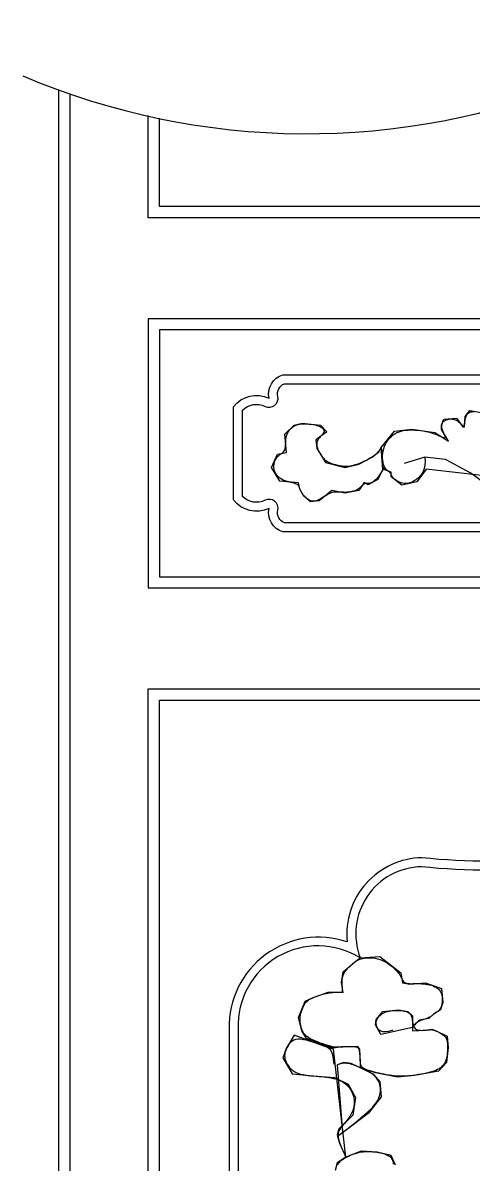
# Model space of a CAD drawing. Header units: metres. Extents: x -1226 to -815, y -1 to 952.
# Drawn here: x -1225.8 to -1071.2, y 559.9 to 951.5 of the extents above; entities that cross this region are included whole.
import ezdxf

# ---------------------------------------------------------------- set-up
doc = ezdxf.new("R2010")
doc.units = ezdxf.units.M
for name, color, linetype in [('3', 3, 'Continuous'), ('4', 4, 'Continuous'), ('7', 7, 'Continuous')]:
    doc.layers.add(name, color=color, linetype=linetype)

msp = doc.modelspace()

# ---------------------------------------------------------------- linework, layer by layer
at = {"layer": '3'}
msp.add_lwpolyline([(-1225.82, 933.32, 0.2), (-1034.09, 931.99, -0.17), (-815.07, 933.82)], format="xyb", dxfattribs=at)
for points in [[(-859.38, 945.93), (-859.38, 884.66), (-1182.78, 884.66), (-1182.78, 919.68)], [(-1209.73, 927.22), (-1209.73, 3.01), (-832.43, 3.01), (-832.43, 939.37)]]:
    msp.add_lwpolyline(points, dxfattribs=at)
for points in [[(-1178.93, 846.16), (-1178.93, 761.46), (-863.23, 761.46), (-863.23, 846.16)], [(-1178.93, 164.71), (-1178.93, 719.11), (-863.23, 719.11), (-863.23, 164.71)]]:
    msp.add_lwpolyline(points, close=True, dxfattribs=at)
for points in [[(-1136, 779.94, -0.37), (-1138.26, 784.27, 0.63), (-1142.61, 787.71, -0.32), (-1150.44, 789), (-1150.44, 818.62, -0.32), (-1142.61, 819.92, 0.63), (-1138.26, 823.36, -0.37), (-1136, 827.68), (-906.16, 827.68, -0.37), (-903.9, 823.36, 0.63), (-899.55, 819.92, -0.32), (-891.72, 818.62), (-891.72, 789, -0.32), (-899.55, 787.71, 0.63), (-903.9, 784.27, -0.37), (-906.16, 779.94)], [(-1021.08, 677.08, -0.25), (-1041.73, 662.44, -0.06), (-1088.92, 661.95, 0.52), (-1109.94, 630.66, 0.6), (-1151.91, 606.37), (-1152.03, 280.53, 0.42), (-1135.07, 244.88, 0.48), (-1107.2, 202.03), (-934.96, 202.03, 0.48), (-907.09, 244.88, 0.42), (-890.13, 280.53), (-890.25, 606.37, 0.6), (-932.22, 630.66, 0.52), (-953.24, 661.95, -0.06), (-1000.42, 662.44, -0.25)]]:
    msp.add_lwpolyline(points, format="xyb", close=True, dxfattribs=at)
at = {"layer": '4'}
for points in [[(-863.23, 946.67), (-863.23, 888.51), (-1178.93, 888.51), (-1178.93, 918.86)], [(-1213.58, 928.57), (-1213.58, -0.84), (-828.58, -0.84), (-828.58, 938.23)]]:
    msp.add_lwpolyline(points, dxfattribs=at)
for points in [[(-1182.78, 850.01), (-1182.78, 757.61), (-859.38, 757.61), (-859.38, 850.01)], [(-1182.78, 160.86), (-1182.78, 722.96), (-859.38, 722.96), (-859.38, 160.86)]]:
    msp.add_lwpolyline(points, close=True, dxfattribs=at)
msp.add_lwpolyline([(-1136.51, 776.86, -0.39), (-1141.27, 784.93, -0.36), (-1153.52, 787.85), (-1153.52, 819.77, -0.36), (-1141.27, 822.69, -0.39), (-1136.51, 830.76), (-905.65, 830.76, -0.39), (-900.89, 822.69, -0.36), (-888.64, 819.77), (-888.64, 787.85, -0.36), (-900.89, 784.93, -0.39), (-905.65, 776.86)], format="xyb", close=True, dxfattribs=at)
msp.add_lwpolyline([(-1021.61, 685.53, -0.34), (-1042.13, 665.5, -0.06), (-1088.77, 665.03, 0.44), (-1114.41, 636.15, 0.52), (-1154.99, 606.33), (-1155.11, 281.07, 0.39), (-1138.79, 243.03, 0.45), (-1107.35, 198.95), (-1021.08, 198.95), (-934.8, 198.95, 0.45), (-903.37, 243.03, 0.39), (-887.05, 281.07), (-887.17, 606.33, 0.52), (-927.74, 636.15, 0.44), (-953.39, 665.03, -0.06), (-1000.03, 665.5, -0.34), (-1020.55, 685.53)], format="xyb", dxfattribs=at)
at = {"layer": '7'}
for points in [[(-1031.18, 792), (-1087.35, 798.36), (-1090.5, 794.03), (-1095.63, 792.85), (-1099.38, 795.8), (-1099.38, 797.38), (-1102.14, 798.36), (-1102.73, 805.85), (-1098.19, 811.36), (-1092.28, 812.15), (-1084.39, 810.97), (-1079.66, 808.01), (-1082.03, 811.95), (-1082.03, 813.53), (-1081.24, 815.5), (-1076.9, 815.89), (-1074.73, 812.94), (-1074.14, 812.94), (-1073.94, 816.48), (-1072.37, 818.45), (-1068.42, 817.86)], [(-1087.74, 802.5), (-1087.74, 802.5), (-1087.68, 801.04), (-1087.79, 799.75), (-1088.03, 798.62), (-1088.39, 797.63), (-1088.85, 796.79), (-1089.38, 796.06), (-1089.96, 795.44), (-1090.57, 794.91), (-1091.19, 794.48), (-1091.81, 794.12), (-1092.43, 793.84), (-1093.05, 793.63), (-1093.65, 793.5), (-1094.25, 793.45), (-1094.83, 793.46), (-1095.4, 793.54), (-1095.94, 793.68), (-1096.46, 793.87), (-1096.95, 794.11), (-1097.4, 794.38), (-1097.81, 794.67), (-1098.17, 794.98), (-1098.49, 795.28), (-1098.75, 795.57), (-1098.96, 795.84), (-1099.12, 796.1), (-1099.25, 796.33), (-1099.36, 796.55), (-1099.45, 796.75), (-1099.56, 796.94), (-1099.68, 797.11), (-1099.84, 797.28), (-1100.03, 797.44), (-1100.25, 797.6), (-1100.5, 797.78), (-1100.77, 797.99), (-1101.04, 798.25), (-1101.3, 798.57), (-1101.55, 798.96), (-1101.77, 799.44), (-1101.97, 800.02), (-1102.12, 800.68), (-1102.22, 801.41), (-1102.28, 802.2), (-1102.28, 803.02), (-1102.21, 803.85), (-1102.08, 804.69), (-1101.87, 805.52), (-1101.59, 806.31), (-1101.23, 807.07), (-1100.81, 807.79), (-1100.32, 808.46), (-1099.79, 809.08), (-1099.22, 809.64), (-1098.6, 810.14), (-1097.96, 810.57), (-1097.3, 810.93), (-1096.61, 811.22), (-1095.9, 811.45), (-1095.17, 811.61), (-1094.4, 811.73), (-1093.61, 811.8), (-1092.8, 811.83), (-1091.95, 811.82), (-1091.07, 811.78), (-1090.18, 811.71), (-1089.27, 811.61), (-1088.36, 811.48), (-1087.46, 811.32), (-1086.58, 811.13), (-1085.73, 810.91), (-1084.92, 810.67), (-1084.16, 810.4), (-1083.45, 810.12), (-1082.81, 809.85), (-1082.24, 809.6), (-1081.75, 809.38), (-1081.35, 809.23), (-1081.05, 809.15), (-1080.84, 809.16), (-1080.75, 809.27), (-1080.74, 809.47), (-1080.82, 809.75), (-1080.94, 810.08), (-1081.11, 810.44), (-1081.29, 810.82), (-1081.47, 811.2), (-1081.63, 811.56), (-1081.76, 811.88), (-1081.86, 812.18), (-1081.92, 812.45), (-1081.96, 812.7), (-1081.97, 812.93), (-1081.96, 813.15), (-1081.94, 813.37), (-1081.89, 813.59), (-1081.84, 813.82), (-1081.76, 814.04), (-1081.67, 814.27), (-1081.54, 814.49), (-1081.38, 814.7), (-1081.18, 814.89), (-1080.94, 815.07), (-1080.65, 815.23), (-1080.3, 815.37), (-1079.91, 815.47), (-1079.49, 815.55), (-1079.04, 815.59), (-1078.58, 815.59), (-1078.13, 815.55), (-1077.68, 815.47), (-1077.26, 815.33), (-1076.87, 815.15), (-1076.51, 814.92), (-1076.19, 814.67), (-1075.89, 814.4), (-1075.63, 814.13), (-1075.39, 813.87), (-1075.18, 813.63), (-1074.99, 813.43), (-1074.83, 813.27), (-1074.7, 813.15), (-1074.58, 813.09), (-1074.48, 813.07), (-1074.39, 813.11), (-1074.32, 813.19), (-1074.26, 813.33), (-1074.21, 813.53), (-1074.16, 813.77), (-1074.11, 814.07), (-1074.07, 814.4), (-1074.02, 814.75), (-1073.96, 815.12), (-1073.9, 815.49), (-1073.81, 815.86), (-1073.71, 816.22), (-1073.59, 816.55), (-1073.45, 816.86), (-1073.27, 817.13), (-1073.08, 817.38), (-1072.85, 817.59), (-1072.59, 817.77), (-1072.3, 817.92), (-1071.97, 818.02), (-1071.61, 818.09), (-1071.22, 818.12), (-1070.81, 818.11)], [(-1101.69, 799.26), (-1101.69, 799.26), (-1101.88, 798.88), (-1102.1, 798.44), (-1102.36, 797.96), (-1102.65, 797.44), (-1102.96, 796.91), (-1103.3, 796.38), (-1103.66, 795.87), (-1104.03, 795.41), (-1104.41, 794.99), (-1104.79, 794.63), (-1105.18, 794.32), (-1105.56, 794.06), (-1105.93, 793.84), (-1106.29, 793.68), (-1106.62, 793.55), (-1106.93, 793.47), (-1107.21, 793.43), (-1107.47, 793.41), (-1107.7, 793.41), (-1107.92, 793.42), (-1108.12, 793.41), (-1108.32, 793.39), (-1108.51, 793.34), (-1108.71, 793.24), (-1108.91, 793.09), (-1109.12, 792.9), (-1109.35, 792.67), (-1109.6, 792.42), (-1109.87, 792.15), (-1110.18, 791.88), (-1110.52, 791.62), (-1110.91, 791.37), (-1111.34, 791.15), (-1111.81, 790.96), (-1112.31, 790.79), (-1112.84, 790.66), (-1113.39, 790.55), (-1113.96, 790.48), (-1114.54, 790.43), (-1115.11, 790.42), (-1115.69, 790.43), (-1116.27, 790.46), (-1116.84, 790.5), (-1117.41, 790.53), (-1117.97, 790.54), (-1118.53, 790.51), (-1119.09, 790.45), (-1119.65, 790.32), (-1120.2, 790.13), (-1120.75, 789.88), (-1121.29, 789.59), (-1121.82, 789.27), (-1122.34, 788.95), (-1122.84, 788.62), (-1123.32, 788.32), (-1123.79, 788.05), (-1124.23, 787.83), (-1124.66, 787.66), (-1125.07, 787.53), (-1125.46, 787.45), (-1125.83, 787.41), (-1126.19, 787.41), (-1126.54, 787.45), (-1126.88, 787.53), (-1127.21, 787.64), (-1127.52, 787.79), (-1127.83, 787.97), (-1128.13, 788.18), (-1128.41, 788.4), (-1128.68, 788.65), (-1128.94, 788.9), (-1129.18, 789.17), (-1129.4, 789.44), (-1129.62, 789.72), (-1129.81, 790), (-1129.99, 790.29), (-1130.16, 790.58), (-1130.31, 790.86), (-1130.44, 791.15), (-1130.56, 791.43), (-1130.66, 791.72), (-1130.77, 791.99), (-1130.88, 792.26), (-1131.03, 792.51), (-1131.21, 792.76), (-1131.45, 792.98), (-1131.75, 793.19), (-1132.14, 793.37), (-1132.61, 793.53), (-1133.16, 793.68), (-1133.77, 793.83), (-1134.42, 793.98), (-1135.08, 794.16), (-1135.75, 794.36), (-1136.39, 794.61), (-1137, 794.91), (-1137.55, 795.28), (-1138.04, 795.7), (-1138.46, 796.16), (-1138.83, 796.67), (-1139.12, 797.21), (-1139.35, 797.77), (-1139.51, 798.34), (-1139.59, 798.92), (-1139.61, 799.49), (-1139.55, 800.06), (-1139.44, 800.61), (-1139.27, 801.13), (-1139.06, 801.62), (-1138.81, 802.07), (-1138.52, 802.48), (-1138.21, 802.83), (-1137.89, 803.12), (-1137.55, 803.37), (-1137.21, 803.59), (-1136.89, 803.81), (-1136.58, 804.05), (-1136.31, 804.32), (-1136.07, 804.64), (-1135.88, 805.02), (-1135.75, 805.5), (-1135.66, 806.04), (-1135.6, 806.64), (-1135.55, 807.28), (-1135.51, 807.93), (-1135.45, 808.59), (-1135.36, 809.24), (-1135.22, 809.85), (-1135.04, 810.42), (-1134.8, 810.93), (-1134.52, 811.41), (-1134.2, 811.83), (-1133.86, 812.21), (-1133.5, 812.55), (-1133.13, 812.85), (-1132.76, 813.1), (-1132.39, 813.31), (-1132.02, 813.49), (-1131.64, 813.63), (-1131.25, 813.74), (-1130.83, 813.82), (-1130.38, 813.88), (-1129.88, 813.91), (-1129.34, 813.92), (-1128.75, 813.91), (-1128.12, 813.88), (-1127.46, 813.83), (-1126.79, 813.76), (-1126.13, 813.67), (-1125.48, 813.55), (-1124.87, 813.4), (-1124.32, 813.23), (-1123.82, 813.03), (-1123.39, 812.81), (-1123.03, 812.56), (-1122.75, 812.3), (-1122.55, 812.02), (-1122.43, 811.72), (-1122.39, 811.41), (-1122.44, 811.1), (-1122.58, 810.77), (-1122.8, 810.45), (-1123.07, 810.11), (-1123.37, 809.77), (-1123.68, 809.43), (-1123.99, 809.08), (-1124.27, 808.73), (-1124.51, 808.37), (-1124.69, 808.01), (-1124.81, 807.66), (-1124.88, 807.3), (-1124.9, 806.94), (-1124.89, 806.6), (-1124.84, 806.26), (-1124.77, 805.93), (-1124.68, 805.62), (-1124.57, 805.31), (-1124.46, 805.03), (-1124.33, 804.75), (-1124.19, 804.47), (-1124.04, 804.2), (-1123.88, 803.92), (-1123.71, 803.64), (-1123.53, 803.35), (-1123.34, 803.05), (-1123.13, 802.74), (-1122.89, 802.42), (-1122.62, 802.11), (-1122.31, 801.79), (-1121.95, 801.48), (-1121.52, 801.18), (-1121.03, 800.89), (-1120.46, 800.61), (-1119.83, 800.36), (-1119.15, 800.13), (-1118.44, 799.92), (-1117.7, 799.75), (-1116.95, 799.61), (-1116.2, 799.5), (-1115.48, 799.44), (-1114.78, 799.43), (-1114.1, 799.46), (-1113.46, 799.53), (-1112.83, 799.63), (-1112.22, 799.76), (-1111.62, 799.93), (-1111.03, 800.12), (-1110.45, 800.33), (-1109.87, 800.56), (-1109.3, 800.81), (-1108.73, 801.07), (-1108.17, 801.35), (-1107.62, 801.63), (-1107.08, 801.93), (-1106.56, 802.23), (-1106.05, 802.55), (-1105.55, 802.86), (-1105.07, 803.19), (-1104.61, 803.54), (-1104.18, 803.92), (-1103.77, 804.33), (-1103.39, 804.78), (-1103.04, 805.29), (-1102.73, 805.85), (-1102.14, 798.36), (-1103.91, 794.82), (-1107.26, 793.04), (-1108.64, 793.83), (-1110.42, 791.07), (-1115.15, 790.09), (-1119.68, 791.07), (-1124.02, 787.53), (-1126.98, 787.13), (-1129.34, 789.1), (-1130.72, 791.47), (-1131.12, 793.63), (-1137.62, 794.22), (-1140.38, 798.95), (-1138.41, 803.48), (-1135.26, 804.07), (-1135.85, 810.37), (-1132.69, 813.53), (-1129.93, 814.12), (-1123.63, 813.53), (-1121.46, 811.16), (-1125.2, 808.41), (-1124.81, 805.45), (-1123.63, 803.48), (-1121.85, 800.72), (-1115.15, 798.95), (-1110.42, 800.13), (-1105.88, 802.5), (-1103.52, 804.27), (-1102.73, 805.85)], [(-1031.18, 792), (-1039.05, 786.74), (-1049.69, 785.56), (-1058.37, 786.94), (-1071.97, 796.98), (-1080.65, 801.71), (-1087.74, 802.5), (-1094.84, 800.33)], [(-1098.81, 605.83), (-1098.81, 605.83), (-1100.2, 605.42), (-1101.31, 605.25), (-1102.2, 605.3), (-1102.89, 605.51), (-1103.4, 605.84), (-1103.78, 606.26), (-1104.04, 606.71), (-1104.23, 607.15), (-1104.37, 607.56), (-1104.47, 607.92), (-1104.52, 608.25), (-1104.52, 608.55), (-1104.49, 608.84), (-1104.42, 609.12), (-1104.31, 609.39), (-1104.17, 609.67), (-1103.99, 609.97), (-1103.78, 610.27), (-1103.52, 610.58), (-1103.23, 610.88), (-1102.9, 611.17), (-1102.53, 611.44), (-1102.11, 611.7), (-1101.65, 611.92), (-1101.14, 612.11), (-1100.6, 612.27), (-1100.03, 612.4), (-1099.45, 612.5), (-1098.86, 612.57), (-1098.27, 612.62), (-1097.7, 612.65), (-1097.15, 612.66), (-1096.64, 612.65), (-1096.16, 612.62), (-1095.71, 612.58), (-1095.29, 612.52), (-1094.9, 612.45), (-1094.54, 612.36), (-1094.2, 612.25), (-1093.89, 612.13), (-1093.6, 612), (-1093.34, 611.84), (-1093.09, 611.66), (-1092.88, 611.45), (-1092.68, 611.21), (-1092.52, 610.92), (-1092.37, 610.58), (-1092.26, 610.2), (-1092.16, 609.76), (-1092.09, 609.27), (-1092.01, 608.77), (-1091.92, 608.26), (-1091.81, 607.77), (-1091.67, 607.3), (-1091.49, 606.89), (-1091.24, 606.54), (-1090.93, 606.27), (-1090.57, 606.07), (-1090.16, 605.93), (-1089.72, 605.85), (-1089.26, 605.82), (-1088.8, 605.81), (-1088.35, 605.83), (-1087.92, 605.86), (-1087.52, 605.9), (-1087.15, 605.93), (-1086.81, 605.97), (-1086.5, 606), (-1086.21, 606.02), (-1085.94, 606.04), (-1085.69, 606.05), (-1085.45, 606.05), (-1085.23, 606.03), (-1085.01, 605.99), (-1084.79, 605.94), (-1084.56, 605.88), (-1084.32, 605.79), (-1084.07, 605.69), (-1083.79, 605.57), (-1083.48, 605.43), (-1083.14, 605.27), (-1082.78, 605.09), (-1082.41, 604.88), (-1082.03, 604.65), (-1081.66, 604.4), (-1081.31, 604.12), (-1080.99, 603.8), (-1080.71, 603.46), (-1080.48, 603.09), (-1080.3, 602.69), (-1080.16, 602.25), (-1080.06, 601.79), (-1079.99, 601.31), (-1079.96, 600.8), (-1079.94, 600.26), (-1079.94, 599.71), (-1079.96, 599.14), (-1080, 598.55), (-1080.05, 597.95), (-1080.13, 597.36), (-1080.23, 596.77), (-1080.36, 596.2), (-1080.52, 595.65), (-1080.71, 595.13), (-1080.94, 594.64), (-1081.21, 594.18), (-1081.52, 593.75), (-1081.89, 593.36), (-1082.31, 592.99), (-1082.8, 592.65), (-1083.37, 592.34), (-1084.01, 592.05), (-1084.73, 591.79), (-1085.52, 591.54), (-1086.36, 591.32), (-1087.24, 591.12), (-1088.15, 590.93), (-1089.07, 590.77), (-1089.98, 590.62), (-1090.87, 590.48), (-1091.73, 590.36), (-1092.57, 590.26), (-1093.38, 590.18), (-1094.18, 590.11), (-1094.98, 590.07), (-1095.79, 590.06), (-1096.6, 590.07), (-1097.43, 590.11), (-1098.28, 590.19), (-1099.16, 590.29), (-1100.04, 590.41), (-1100.92, 590.56), (-1101.8, 590.72), (-1102.67, 590.9), (-1103.51, 591.09), (-1104.32, 591.28), (-1105.1, 591.48), (-1105.84, 591.68), (-1106.52, 591.89), (-1107.15, 592.09), (-1107.73, 592.31), (-1108.23, 592.52), (-1108.67, 592.75), (-1109.03, 592.97), (-1109.32, 593.21), (-1109.53, 593.45), (-1109.69, 593.71), (-1109.79, 593.98), (-1109.86, 594.28), (-1109.9, 594.59), (-1109.92, 594.94), (-1109.93, 595.31), (-1109.94, 595.72), (-1109.96, 596.15), (-1109.98, 596.6), (-1110, 597.05), (-1110.04, 597.49), (-1110.07, 597.91), (-1110.12, 598.31), (-1110.17, 598.66), (-1110.24, 598.97), (-1110.32, 599.24), (-1110.42, 599.46), (-1110.56, 599.65), (-1110.74, 599.8), (-1110.97, 599.92), (-1111.26, 600.01), (-1111.62, 600.08), (-1112.05, 600.13), (-1112.54, 600.16), (-1113.07, 600.17), (-1113.63, 600.17), (-1114.21, 600.16), (-1114.79, 600.14), (-1115.36, 600.11), (-1115.9, 600.08), (-1116.4, 600.04), (-1116.88, 600.01), (-1117.34, 600), (-1117.82, 600), (-1118.33, 600.03), (-1118.89, 600.09), (-1119.51, 600.2), (-1120.21, 600.36), (-1121.01, 600.57), (-1121.88, 600.83), (-1122.79, 601.13), (-1123.73, 601.46), (-1124.65, 601.82), (-1125.54, 602.19), (-1126.37, 602.57), (-1127.11, 602.94), (-1127.73, 603.3), (-1128.25, 603.66), (-1128.68, 604.02), (-1129.03, 604.38), (-1129.32, 604.75), (-1129.56, 605.14), (-1129.76, 605.55), (-1129.94, 605.98), (-1130.11, 606.45), (-1130.26, 606.94), (-1130.39, 607.47), (-1130.5, 608.01), (-1130.58, 608.58), (-1130.63, 609.18), (-1130.63, 609.79), (-1130.58, 610.41), (-1130.49, 611.05), (-1130.35, 611.7), (-1130.17, 612.33), (-1129.95, 612.96), (-1129.7, 613.55), (-1129.43, 614.11), (-1129.14, 614.63), (-1128.83, 615.09), (-1128.51, 615.48), (-1128.18, 615.82), (-1127.84, 616.11), (-1127.47, 616.36), (-1127.09, 616.59), (-1126.67, 616.79), (-1126.23, 616.98), (-1125.75, 617.18), (-1125.24, 617.38), (-1124.69, 617.58), (-1124.12, 617.78), (-1123.53, 617.98), (-1122.94, 618.17), (-1122.33, 618.34), (-1121.73, 618.49), (-1121.13, 618.62), (-1120.55, 618.72), (-1119.99, 618.8), (-1119.45, 618.85), (-1118.94, 618.89), (-1118.47, 618.91), (-1118.03, 618.91), (-1117.63, 618.91), (-1117.29, 618.9), (-1116.99, 618.89), (-1116.74, 618.88), (-1116.53, 618.89), (-1116.37, 618.91), (-1116.24, 618.96), (-1116.15, 619.05), (-1116.09, 619.18), (-1116.05, 619.36), (-1116.04, 619.6), (-1116.05, 619.88), (-1116.07, 620.21), (-1116.09, 620.58), (-1116.12, 620.98), (-1116.15, 621.4), (-1116.17, 621.84), (-1116.18, 622.28), (-1116.17, 622.73), (-1116.14, 623.19), (-1116.08, 623.64), (-1115.99, 624.09), (-1115.87, 624.54), (-1115.71, 624.99), (-1115.5, 625.43), (-1115.25, 625.86), (-1114.95, 626.29), (-1114.6, 626.71), (-1114.22, 627.12), (-1113.83, 627.51), (-1113.42, 627.88), (-1113.01, 628.24), (-1112.61, 628.57), (-1112.23, 628.88), (-1111.87, 629.16), (-1111.54, 629.42), (-1111.2, 629.65), (-1110.86, 629.86), (-1110.5, 630.04), (-1110.1, 630.21), (-1109.66, 630.36), (-1109.15, 630.49), (-1108.58, 630.6), (-1107.93, 630.68), (-1107.23, 630.73), (-1106.48, 630.74), (-1105.69, 630.69), (-1104.87, 630.57), (-1104.03, 630.39), (-1103.16, 630.11), (-1102.29, 629.75), (-1101.43, 629.31), (-1100.58, 628.81), (-1099.77, 628.26), (-1099.01, 627.68), (-1098.31, 627.08), (-1097.69, 626.49), (-1097.15, 625.91), (-1096.72, 625.36), (-1096.37, 624.85), (-1096.09, 624.37), (-1095.86, 623.93), (-1095.67, 623.53), (-1095.5, 623.17), (-1095.33, 622.86), (-1095.15, 622.59), (-1094.94, 622.37), (-1094.69, 622.2), (-1094.41, 622.06), (-1094.1, 621.96), (-1093.74, 621.89), (-1093.35, 621.85), (-1092.92, 621.83), (-1092.44, 621.82), (-1091.92, 621.83), (-1091.37, 621.84), (-1090.78, 621.85), (-1090.16, 621.85), (-1089.52, 621.85), (-1088.87, 621.82), (-1088.2, 621.77), (-1087.52, 621.7), (-1086.84, 621.59), (-1086.16, 621.44), (-1085.51, 621.26), (-1084.88, 621.04), (-1084.29, 620.77), (-1083.75, 620.47), (-1083.28, 620.12), (-1082.87, 619.73), (-1082.54, 619.29), (-1082.28, 618.82), (-1082.09, 618.32), (-1081.95, 617.81), (-1081.87, 617.29), (-1081.82, 616.77), (-1081.81, 616.27), (-1081.82, 615.79), (-1081.85, 615.35), (-1081.9, 614.94), (-1081.97, 614.56), (-1082.06, 614.2), (-1082.18, 613.87), (-1082.31, 613.57), (-1082.47, 613.29), (-1082.65, 613.03), (-1082.86, 612.78), (-1083.09, 612.55), (-1083.34, 612.33), (-1083.6, 612.13), (-1083.86, 611.93), (-1084.13, 611.74), (-1084.39, 611.55), (-1084.65, 611.37), (-1084.9, 611.18), (-1085.14, 611), (-1085.38, 610.82), (-1085.63, 610.65), (-1085.88, 610.48), (-1086.14, 610.32), (-1086.42, 610.18), (-1086.72, 610.04), (-1087.04, 609.92), (-1087.38, 609.81), (-1087.75, 609.7), (-1088.12, 609.59), (-1088.5, 609.47), (-1088.88, 609.34), (-1089.26, 609.19), (-1089.62, 609.01), (-1089.98, 608.81), (-1090.32, 608.58), (-1090.65, 608.32), (-1090.96, 608.04), (-1091.25, 607.74), (-1091.51, 607.42), (-1091.76, 607.09), (-1091.98, 606.75), (-1102.88, 604.35), (-1104.72, 607.67), (-1104.54, 609.52), (-1102.14, 612.29), (-1096.78, 612.84), (-1093.64, 612.29), (-1091.98, 610.81), (-1091.98, 605.65), (-1087.55, 605.83), (-1085.33, 606.2), (-1083.85, 605.65), (-1080.16, 603.8), (-1079.79, 599.93), (-1080.34, 594.76), (-1083.11, 591.81), (-1091.24, 590.33), (-1097.15, 589.78), (-1104.72, 591.25), (-1109.9, 592.91), (-1109.9, 594.94), (-1110.08, 599.19), (-1110.82, 600.29), (-1116.36, 600.11), (-1119.13, 599.74), (-1128.37, 603.06), (-1130.03, 605.65), (-1131.14, 610.26), (-1128.92, 615.79), (-1126.15, 617.09), (-1120.98, 618.93), (-1116.73, 618.93), (-1115.81, 618.75), (-1116.36, 622.25), (-1115.81, 625.94), (-1111.9, 629.16), (-1109.94, 630.66), (-1103.25, 631.11), (-1096.04, 625.57), (-1095.49, 622.07), (-1092.9, 621.7), (-1087.55, 622.07), (-1082.01, 620.22), (-1081.64, 615.42), (-1082.38, 612.84), (-1084.78, 611.37), (-1086.44, 609.89), (-1089.76, 609.34), (-1091.43, 607.67), (-1091.98, 606.75)], [(-1118.95, 594.2), (-1118.95, 594.2), (-1119.08, 595.93), (-1119.32, 597.28), (-1119.69, 598.3), (-1120.16, 599.07), (-1120.74, 599.63), (-1121.43, 600.05), (-1122.22, 600.39), (-1123.1, 600.71), (-1124.08, 601.05), (-1125.13, 601.42), (-1126.22, 601.77), (-1127.32, 602.11), (-1128.41, 602.39), (-1129.45, 602.61), (-1130.44, 602.74), (-1131.32, 602.75), (-1132.1, 602.65), (-1132.76, 602.42), (-1133.32, 602.11), (-1133.8, 601.72), (-1134.21, 601.27), (-1134.56, 600.79), (-1134.85, 600.29), (-1135.11, 599.8), (-1135.34, 599.33), (-1135.54, 598.87), (-1135.7, 598.42), (-1135.82, 597.97), (-1135.89, 597.51), (-1135.91, 597.04), (-1135.88, 596.54), (-1135.79, 596.02), (-1135.63, 595.46), (-1135.4, 594.88), (-1135.11, 594.29), (-1134.75, 593.7), (-1134.32, 593.13), (-1133.83, 592.6), (-1133.27, 592.11), (-1132.65, 591.68), (-1131.96, 591.33), (-1131.21, 591.04), (-1130.41, 590.8), (-1129.58, 590.62), (-1128.71, 590.47), (-1127.82, 590.36), (-1126.91, 590.26), (-1126, 590.18), (-1125.09, 590.1), (-1124.19, 590.02), (-1123.3, 589.93), (-1122.42, 589.84), (-1121.57, 589.73), (-1120.75, 589.61), (-1119.95, 589.48), (-1119.19, 589.32), (-1118.47, 589.13), (-1117.8, 588.92), (-1117.15, 588.67), (-1116.55, 588.4), (-1115.98, 588.1), (-1115.45, 587.76), (-1114.95, 587.39), (-1114.48, 586.98), (-1114.05, 586.53), (-1113.65, 586.05), (-1113.29, 585.54), (-1112.97, 584.99), (-1112.69, 584.41), (-1112.46, 583.81), (-1112.27, 583.18), (-1112.14, 582.52), (-1112.07, 581.84), (-1112.05, 581.14), (-1112.08, 580.43), (-1112.17, 579.72), (-1112.32, 579.01), (-1112.53, 578.3), (-1112.8, 577.6), (-1113.13, 576.92), (-1113.51, 576.26), (-1113.94, 575.63), (-1114.4, 575.03), (-1114.88, 574.45), (-1115.35, 573.9), (-1115.8, 573.39), (-1116.21, 572.91), (-1116.58, 572.46), (-1116.88, 572.05), (-1117.12, 571.67), (-1117.31, 571.31), (-1117.44, 570.96), (-1117.53, 570.62), (-1117.57, 570.27), (-1117.58, 569.91), (-1117.56, 569.53), (-1117.51, 569.11), (-1117.42, 568.62), (-1117.26, 568.03), (-1117.02, 567.31), (-1116.68, 566.4), (-1116.22, 565.29), (-1115.63, 563.93), (-1114.88, 562.28), (-1119.13, 599.37), (-1122.09, 600.29), (-1132.62, 604.17), (-1135.39, 599.56), (-1136.49, 596.42), (-1133.35, 590.88), (-1125.97, 590.15), (-1118.76, 589.59), (-1114.14, 587.38), (-1111.56, 582.76), (-1112.48, 576.68), (-1117.29, 572.06), (-1117.84, 569.85), (-1117.1, 567.08), (-1114.88, 562.28)], [(-1117.56, 569.58), (-1117.56, 569.58), (-1116.84, 570.13), (-1115.89, 570.86), (-1114.76, 571.73), (-1113.51, 572.7), (-1112.19, 573.74), (-1110.86, 574.81), (-1109.58, 575.87), (-1108.39, 576.89), (-1107.34, 577.83), (-1106.44, 578.7), (-1105.67, 579.5), (-1105.02, 580.25), (-1104.48, 580.96), (-1104.05, 581.64), (-1103.7, 582.3), (-1103.43, 582.95), (-1103.23, 583.59), (-1103.1, 584.23), (-1103.03, 584.86), (-1103.01, 585.48), (-1103.04, 586.07), (-1103.11, 586.64), (-1103.22, 587.18), (-1103.37, 587.69), (-1103.55, 588.15), (-1103.75, 588.58), (-1103.98, 588.97), (-1104.22, 589.33), (-1104.49, 589.66), (-1104.78, 589.97), (-1105.09, 590.25), (-1105.4, 590.51), (-1105.73, 590.76), (-1106.07, 590.99), (-1106.43, 591.21), (-1106.81, 591.43), (-1107.21, 591.64), (-1107.63, 591.86), (-1108.07, 592.07), (-1108.54, 592.3), (-1109.04, 592.53), (-1109.56, 592.78), (-1110.1, 593.02), (-1110.65, 593.26), (-1111.21, 593.5), (-1111.78, 593.72), (-1112.33, 593.93), (-1112.88, 594.11), (-1113.42, 594.27), (-1113.96, 594.4), (-1114.5, 594.48), (-1115.07, 594.52), (-1115.68, 594.5), (-1116.33, 594.41), (-1117.05, 594.26), (-1117.84, 594.02), (-1115.99, 570.77), (-1106.76, 577.78), (-1102.69, 582.95), (-1103.06, 588.12), (-1105.28, 590.7), (-1108.23, 592.18), (-1113.04, 594.39), (-1115.62, 594.76), (-1117.84, 594.02)], [(-1097.87, 559.58), (-1099.35, 562.9), (-1104.15, 564.01), (-1109.69, 564.38), (-1114.88, 562.28), (-1117.82, 560.32), (-1118.56, 557.74)], [(-1098.51, 559.87), (-1098.54, 560.33), (-1098.62, 560.76), (-1098.76, 561.17), (-1098.97, 561.56), (-1099.22, 561.91), (-1099.54, 562.24), (-1099.9, 562.53), (-1100.32, 562.79), (-1100.79, 563.02), (-1101.29, 563.22), (-1101.84, 563.4), (-1102.41, 563.55), (-1103.01, 563.68), (-1103.64, 563.79), (-1104.28, 563.89), (-1104.93, 563.97), (-1105.59, 564.04), (-1106.26, 564.1), (-1106.93, 564.13), (-1107.61, 564.13), (-1108.29, 564.11), (-1108.96, 564.06), (-1109.63, 563.97), (-1110.3, 563.84), (-1110.96, 563.68), (-1111.61, 563.49), (-1112.23, 563.28), (-1112.84, 563.05), (-1113.43, 562.81), (-1113.98, 562.56), (-1114.51, 562.31), (-1115, 562.05), (-1115.45, 561.8), (-1115.87, 561.55), (-1116.26, 561.29), (-1116.61, 561.03), (-1116.93, 560.77), (-1117.21, 560.5), (-1117.45, 560.22), (-1117.67, 559.93), (-1117.87, 559.64)]]:
    msp.add_lwpolyline(points, dxfattribs=at)

doc.saveas('drawing.dxf')
